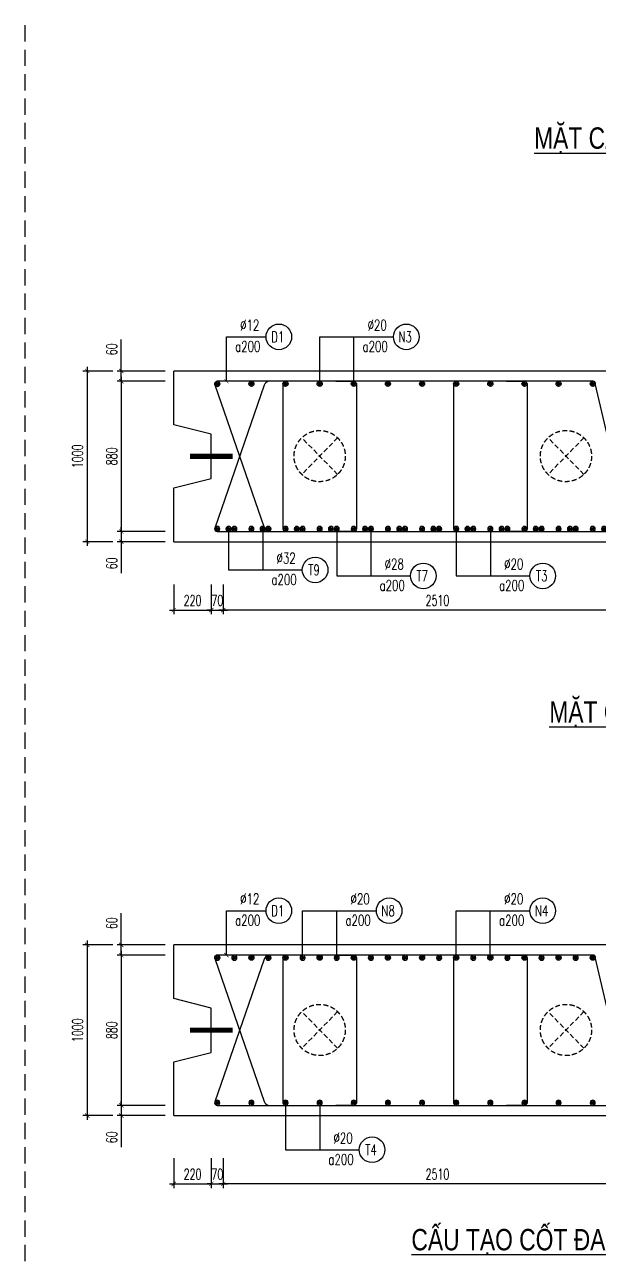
# Model space of a CAD drawing. Header units: millimetres. Extents: x -143483 to 1166745, y -1448440 to -1202244.
# Drawn here: x 519972 to 533437, y -1256028 to -1227031 of the extents above; entities that cross this region are included whole.
import ezdxf
from ezdxf.enums import TextEntityAlignment as Align

# ---------------------------------------------------------------- set-up
doc = ezdxf.new("R2010")
doc.units = ezdxf.units.MM
doc.header["$LTSCALE"] = 30
doc.header["$PDMODE"] = 3
doc.linetypes.add('DASHED', pattern=[19.05, 12.7, -6.35])
doc.layers.get('0').update_dxf_attribs({"lineweight": 9})
doc.layers.get('Defpoints').update_dxf_attribs({"lineweight": 9})
for name, color, linetype in [('ccu11-Cotthep', 9, 'Continuous'), ('ccu11-Dim', 8, 'Continuous'), ('ccu11-Text', 31, 'Continuous'), ('ccu11-Thay', 7, 'Continuous'), ('ccu11-Thep', 4, 'Continuous'), ('ccu11-Thep doc', 4, 'Continuous'), ('ccu11-Thepdai', 6, 'Continuous')]:
    doc.layers.add(name, color=color, linetype=linetype)
doc.layers.add('ccu11-Khuat', color=9, linetype='DASHED', lineweight=30)
doc.layers.add('Vicom_thep doc', color=1, linetype='Continuous', lineweight=35)
doc.styles.add('ccu11-dim', font='vnsimli.shx', dxfattribs={"width": 0.65, "bigfont": 'bigfont.shx'})
doc.styles.add('ccu11-VnAvH-B', font='VHAVANB.TTF')
doc.styles.add('ccu11-vnsimple', font='vnsimple.shx', dxfattribs={"bigfont": 'bigfont.shx'})
doc.styles.add('ccu11_simli', font='vnsimli.shx', dxfattribs={"width": 0.8})
doc.dimstyles.new('ccu11-100', dxfattribs={"dimscale": 100, "dimtxt": 2.5, "dimasz": 1, "dimexe": 1, "dimexo": 2, "dimgap": 1, "dimtad": 1, "dimdec": 0, "dimdsep": 46, "dimtxsty": 'ccu11-dim', "dimblk": 'ARCHTICK', "dimcen": -1, "dimdle": 1, "dimclrd": 256, "dimclre": 256, "dimclrt": 3, "dimadec": 0, "dimazin": 2, "dimtfac": 0.1, "dimtdec": 0, "dimtmove": 0, "dimatfit": 1, "dimldrblk": 'ARCHTICK', "dimfxl": 0, "dimtvp": 0.833333, "dimtolj": 1, "dimtzin": 12, "dimarcsym": 0})
doc.dimstyles.new('ccu11-100x4', dxfattribs={"dimscale": 100, "dimtxt": 2.5, "dimasz": 1, "dimexe": 1, "dimexo": 2, "dimgap": 1, "dimtad": 1, "dimdec": 0, "dimlfac": 0.25, "dimdsep": 46, "dimtxsty": 'ccu11-dim', "dimblk": 'ARCHTICK', "dimcen": -1, "dimdle": 1, "dimclrd": 256, "dimclre": 256, "dimclrt": 3, "dimadec": 0, "dimazin": 2, "dimtfac": 0.1, "dimtdec": 0, "dimtmove": 0, "dimatfit": 1, "dimldrblk": 'ARCHTICK', "dimfxl": 0, "dimtvp": 0.833333, "dimtolj": 1, "dimtzin": 12, "dimarcsym": 0})

# ---------------------------------------------------------------- blocks, each defined once
blk = doc.blocks.new('_ARCHTICK')
at = {"color": 0, "linetype": 'ByBlock', "const_width": 0.15}
blk.add_lwpolyline([(-0.5, -0.5), (0.5, 0.5)], dxfattribs=at)
blk = doc.blocks.new('*D2899')
at = {"layer": 'ccu11-Dim', "linetype": 'ByBlock', "lineweight": -2, "ltscale": 30, "transparency": 16777216}
for p, q in [((522236, -1235144), (522236, -1234405)), ((523265, -1235144), (522136, -1235144)), ((522236, -1235384), (522236, -1235144)), ((523265, -1235384), (522136, -1235384)), ((522236, -1235384), (522236, -1235484))]:
    blk.add_line(p, q, dxfattribs=at)
at = {"layer": 'Defpoints', "color": 0, "linetype": 'ByBlock', "ltscale": 30, "transparency": 16777216}
for p in [(523465, -1235144), (522236, -1235384), (523465, -1235384)]:
    blk.add_point(p, dxfattribs=at)
at = {"layer": 'ccu11-Dim', "linetype": 'ByBlock', "lineweight": -2, "ltscale": 30, "transparency": 16777216, "xscale": 100, "yscale": 100, "zscale": 100}
for p, rotation in [((522236, -1235144), 270), ((522236, -1235384), 90)]:
    blk.add_blockref('_ARCHTICK', p, dxfattribs=dict(at, rotation=rotation))
at = {"layer": 'ccu11-Dim', "color": 3, "linetype": 'ByBlock', "ltscale": 30, "transparency": 16777216, "insert": (522011, -1234636), "char_height": 250, "attachment_point": 5, "rotation": 90, "style": 'ccu11-dim'}
blk.add_mtext('\\A1;60', dxfattribs=at)
blk = doc.blocks.new('*D2900')
at = {"layer": 'ccu11-Dim', "linetype": 'ByBlock', "lineweight": -2, "ltscale": 30, "transparency": 16777216}
for p, q in [((523265, -1235384), (522136, -1235384)), ((522236, -1235284), (522236, -1239004)), ((523265, -1238904), (522136, -1238904))]:
    blk.add_line(p, q, dxfattribs=at)
at = {"layer": 'Defpoints', "color": 0, "linetype": 'ByBlock', "ltscale": 30, "transparency": 16777216}
for p in [(523465, -1235384), (522236, -1238904), (523465, -1238904)]:
    blk.add_point(p, dxfattribs=at)
at = {"layer": 'ccu11-Dim', "linetype": 'ByBlock', "lineweight": -2, "ltscale": 30, "transparency": 16777216, "xscale": 100, "yscale": 100, "zscale": 100}
for p, rotation in [((522236, -1235384), 90), ((522236, -1238904), 270)]:
    blk.add_blockref('_ARCHTICK', p, dxfattribs=dict(at, rotation=rotation))
at = {"layer": 'ccu11-Dim', "color": 3, "linetype": 'ByBlock', "ltscale": 30, "transparency": 16777216, "insert": (522011, -1237144), "char_height": 250, "attachment_point": 5, "rotation": 90, "style": 'ccu11-dim'}
blk.add_mtext('\\A1;880', dxfattribs=at)
blk = doc.blocks.new('*D2901')
at = {"layer": 'ccu11-Dim', "linetype": 'ByBlock', "lineweight": -2, "ltscale": 30, "transparency": 16777216}
for p, q in [((523265, -1238904), (522136, -1238904)), ((522236, -1238904), (522236, -1238804)), ((522236, -1238904), (522236, -1239144)), ((523265, -1239144), (522136, -1239144)), ((522236, -1239144), (522236, -1239884))]:
    blk.add_line(p, q, dxfattribs=at)
at = {"layer": 'Defpoints', "color": 0, "linetype": 'ByBlock', "ltscale": 30, "transparency": 16777216}
for p in [(522236, -1238904), (523465, -1238904), (523465, -1239144)]:
    blk.add_point(p, dxfattribs=at)
at = {"layer": 'ccu11-Dim', "linetype": 'ByBlock', "lineweight": -2, "ltscale": 30, "transparency": 16777216, "xscale": 100, "yscale": 100, "zscale": 100}
for p, rotation in [((522236, -1238904), 270), ((522236, -1239144), 90)]:
    blk.add_blockref('_ARCHTICK', p, dxfattribs=dict(at, rotation=rotation))
at = {"layer": 'ccu11-Dim', "color": 3, "linetype": 'ByBlock', "ltscale": 30, "transparency": 16777216, "insert": (522011, -1239652), "char_height": 250, "attachment_point": 5, "rotation": 90, "style": 'ccu11-dim'}
blk.add_mtext('\\A1;60', dxfattribs=at)
blk = doc.blocks.new('*D2902')
at = {"layer": 'ccu11-Dim', "linetype": 'ByBlock', "lineweight": -2, "ltscale": 30, "transparency": 16777216}
for p, q in [((522036, -1235144), (521336, -1235144)), ((521436, -1235044), (521436, -1239244)), ((522036, -1239144), (521336, -1239144))]:
    blk.add_line(p, q, dxfattribs=at)
at = {"layer": 'Defpoints', "color": 0, "linetype": 'ByBlock', "ltscale": 30, "transparency": 16777216}
for p in [(522236, -1235144), (521436, -1239144), (522236, -1239144)]:
    blk.add_point(p, dxfattribs=at)
at = {"layer": 'ccu11-Dim', "linetype": 'ByBlock', "lineweight": -2, "ltscale": 30, "transparency": 16777216, "xscale": 100, "yscale": 100, "zscale": 100}
for p, rotation in [((521436, -1235144), 90), ((521436, -1239144), 270)]:
    blk.add_blockref('_ARCHTICK', p, dxfattribs=dict(at, rotation=rotation))
at = {"layer": 'ccu11-Dim', "color": 3, "linetype": 'ByBlock', "ltscale": 30, "transparency": 16777216, "insert": (521211, -1237144), "char_height": 250, "attachment_point": 5, "rotation": 90, "style": 'ccu11-dim'}
blk.add_mtext('\\A1;1000', dxfattribs=at)
blk = doc.blocks.new('MCT')
at = {"ltscale": 0.005}
for p, q in [((-0.49, 0), (0.49, 0)), ((0.35, -0.35), (-0.35, 0.35)), ((-0.35, -0.35), (0.35, 0.35)), ((0, -0.49), (0, 0.49))]:
    blk.add_line(p, q, dxfattribs=at)
blk.add_circle((0, 0), 0.492, dxfattribs=at)
blk = doc.blocks.new('*U1761')
at = {"layer": 'ccu11-Thep doc', "xscale": -121.9200000001001, "yscale": 121.9200000001001, "zscale": 121.92, "rotation": 270}
blk.add_blockref('MCT', (0, 0), dxfattribs=at)
blk = doc.blocks.new('*U1762')
at = {"layer": 'ccu11-Thep doc', "color": 0, "linetype": 'ByBlock', "lineweight": -2, "transparency": 16777216}
for p in [(0, 0), (800, 0), (1600, 0), (2400, 0), (3200, 0), (4000, 0), (4800, 0), (5600, 0), (6400, 0), (7200, 0), (8000, 0), (8800, 0)]:
    blk.add_blockref('*U1761', p, dxfattribs=at)
blk = doc.blocks.new('*U1763')
at = {"layer": 'ccu11-Thep doc', "xscale": -121.9200000001001, "yscale": 121.9200000001001, "zscale": 121.92, "rotation": 270}
blk.add_blockref('MCT', (0, 0), dxfattribs=at)
blk = doc.blocks.new('*U1764')
at = {"layer": 'ccu11-Thep doc', "color": 0, "linetype": 'ByBlock', "lineweight": -2, "transparency": 16777216}
for p in [(0, 0), (800, 0), (1600, 0), (2400, 0), (3200, 0), (4000, 0), (4800, 0), (5600, 0), (6400, 0), (7200, 0), (8000, 0), (8800, 0)]:
    blk.add_blockref('*U1763', p, dxfattribs=at)
blk = doc.blocks.new('SHD')
at = {"layer": 'ccu11-Cotthep'}
blk.add_circle((300, 0), 300, dxfattribs=at)
at = {"layer": 'ccu11-Cotthep', "color": 31, "style": 'ccu11_simli', "width": 0.8}
blk.add_attdef('DK', text='', height=250, dxfattribs=at).set_placement((-101, 65), align=Align.BOTTOM_RIGHT)
blk.add_attdef('KH', text='', height=250, dxfattribs=at).set_placement((300, 0), align=Align.MIDDLE)
blk.add_attdef('KC', text='', height=250, dxfattribs=at).set_placement((-101, -142), align=Align.TOP_RIGHT)
blk = doc.blocks.new('*D2904')
at = {"layer": 'ccu11-Dim', "linetype": 'ByBlock', "lineweight": -2, "ltscale": 30, "transparency": 16777216}
for p, q in [((523465, -1240145), (523465, -1240845)), ((524345, -1240145), (524345, -1240845)), ((523365, -1240745), (524445, -1240745))]:
    blk.add_line(p, q, dxfattribs=at)
at = {"layer": 'Defpoints', "color": 0, "linetype": 'ByBlock', "ltscale": 30, "transparency": 16777216}
for p in [(523465, -1239945), (524345, -1239945), (524345, -1240745)]:
    blk.add_point(p, dxfattribs=at)
at = {"layer": 'ccu11-Dim', "linetype": 'ByBlock', "lineweight": -2, "ltscale": 30, "transparency": 16777216, "xscale": 100, "yscale": 100, "zscale": 100, "rotation": 180}
blk.add_blockref('_ARCHTICK', (523465, -1240745), dxfattribs=at)
at = {"layer": 'ccu11-Dim', "linetype": 'ByBlock', "lineweight": -2, "ltscale": 30, "transparency": 16777216, "xscale": 100, "yscale": 100, "zscale": 100}
blk.add_blockref('_ARCHTICK', (524345, -1240745), dxfattribs=at)
at = {"layer": 'ccu11-Dim', "color": 3, "linetype": 'ByBlock', "ltscale": 30, "transparency": 16777216, "insert": (523905, -1240520), "char_height": 250, "attachment_point": 5, "style": 'ccu11-dim'}
blk.add_mtext('\\A1;220', dxfattribs=at)
blk = doc.blocks.new('*D2905')
at = {"layer": 'ccu11-Dim', "linetype": 'ByBlock', "lineweight": -2, "ltscale": 30, "transparency": 16777216}
for p, q in [((524345, -1240145), (524345, -1240845)), ((524625, -1240145), (524625, -1240845)), ((524345, -1240745), (524245, -1240745)), ((524345, -1240745), (524625, -1240745)), ((524625, -1240745), (524725, -1240745))]:
    blk.add_line(p, q, dxfattribs=at)
at = {"layer": 'Defpoints', "color": 0, "linetype": 'ByBlock', "ltscale": 30, "transparency": 16777216}
for p in [(524345, -1239945), (524625, -1239945), (524625, -1240745)]:
    blk.add_point(p, dxfattribs=at)
at = {"layer": 'ccu11-Dim', "linetype": 'ByBlock', "lineweight": -2, "ltscale": 30, "transparency": 16777216, "xscale": 100, "yscale": 100, "zscale": 100}
blk.add_blockref('_ARCHTICK', (524345, -1240745), dxfattribs=at)
at = {"layer": 'ccu11-Dim', "linetype": 'ByBlock', "lineweight": -2, "ltscale": 30, "transparency": 16777216, "xscale": 100, "yscale": 100, "zscale": 100, "rotation": 180}
blk.add_blockref('_ARCHTICK', (524625, -1240745), dxfattribs=at)
at = {"layer": 'ccu11-Dim', "color": 3, "linetype": 'ByBlock', "ltscale": 30, "transparency": 16777216, "insert": (524485, -1240520), "char_height": 250, "attachment_point": 5, "style": 'ccu11-dim'}
blk.add_mtext('\\A1;70', dxfattribs=at)
blk = doc.blocks.new('*D2906')
at = {"layer": 'ccu11-Dim', "linetype": 'ByBlock', "lineweight": -2, "ltscale": 30, "transparency": 16777216}
for p, q in [((524625, -1240145), (524625, -1240845)), ((534665, -1240145), (534665, -1240845)), ((534765, -1240745), (524525, -1240745))]:
    blk.add_line(p, q, dxfattribs=at)
at = {"layer": 'Defpoints', "color": 0, "linetype": 'ByBlock', "ltscale": 30, "transparency": 16777216}
for p in [(524625, -1239945), (534665, -1239945), (524625, -1240745)]:
    blk.add_point(p, dxfattribs=at)
at = {"layer": 'ccu11-Dim', "linetype": 'ByBlock', "lineweight": -2, "ltscale": 30, "transparency": 16777216, "xscale": 100, "yscale": 100, "zscale": 100, "rotation": 180}
blk.add_blockref('_ARCHTICK', (524625, -1240745), dxfattribs=at)
at = {"layer": 'ccu11-Dim', "linetype": 'ByBlock', "lineweight": -2, "ltscale": 30, "transparency": 16777216, "xscale": 100, "yscale": 100, "zscale": 100}
blk.add_blockref('_ARCHTICK', (534665, -1240745), dxfattribs=at)
at = {"layer": 'ccu11-Dim', "color": 3, "linetype": 'ByBlock', "ltscale": 30, "transparency": 16777216, "insert": (529645, -1240520), "char_height": 250, "attachment_point": 5, "style": 'ccu11-dim'}
blk.add_mtext('\\A1;2510', dxfattribs=at)
blk = doc.blocks.new('ccu11_block_thep')
at = {"layer": 'ccu11-Thep', "color": 3}
for p, q in [((-0.4, 0), (0.4, 0)), ((-0.28, 0.28), (0.28, -0.28)), ((0.28, 0.28), (-0.28, -0.28)), ((0, 0.4), (0, -0.4))]:
    blk.add_line(p, q, dxfattribs=at)
at = {"layer": 'ccu11-Thep', "color": 1, "const_width": 0.0667}
blk.add_lwpolyline([(-0.4, 0, 1), (0.4, 0, 1), (-0.4, 0, 1)], format="xyb", dxfattribs=at)
at = {"layer": 'ccu11-Thep', "color": 1}
blk.add_circle((0, 0), 0.4, dxfattribs=at)
blk = doc.blocks.new('*U1777')
at = {"layer": 'Vicom_thep doc', "xscale": -150, "yscale": 150, "zscale": 150, "rotation": 180}
blk.add_blockref('ccu11_block_thep', (0, 0), dxfattribs=at)
blk = doc.blocks.new('*U1778')
at = {"layer": 'ccu11-Thep doc', "color": 0, "linetype": 'ByBlock', "lineweight": -2, "transparency": 16777216}
for p in [(0, 0), (800, 0), (1600, 0), (2400, 0), (3200, 0), (4000, 0), (4800, 0), (5600, 0), (6400, 0), (7200, 0), (8000, 0), (8800, 0)]:
    blk.add_blockref('*U1777', p, dxfattribs=at)
blk = doc.blocks.new('*U1769')
at = {"layer": 'Vicom_thep doc', "xscale": -150, "yscale": 150, "zscale": 150, "rotation": 180}
blk.add_blockref('ccu11_block_thep', (0, 0), dxfattribs=at)
blk = doc.blocks.new('*U1770')
at = {"layer": 'ccu11-Thep doc', "color": 0, "linetype": 'ByBlock', "lineweight": -2, "transparency": 16777216}
for p in [(0, 0), (800, 0), (1600, 0), (2400, 0), (3200, 0), (4000, 0), (4800, 0), (5600, 0), (6400, 0), (7200, 0), (8000, 0), (8800, 0)]:
    blk.add_blockref('*U1769', p, dxfattribs=at)
blk = doc.blocks.new('*D2894')
at = {"layer": 'ccu11-Dim', "linetype": 'ByBlock', "lineweight": -2, "ltscale": 30, "transparency": 16777216}
for p, q in [((522236, -1248591), (522236, -1247851)), ((523265, -1248591), (522136, -1248591)), ((522236, -1248831), (522236, -1248591)), ((523265, -1248831), (522136, -1248831)), ((522236, -1248831), (522236, -1248931))]:
    blk.add_line(p, q, dxfattribs=at)
at = {"layer": 'Defpoints', "color": 0, "linetype": 'ByBlock', "ltscale": 30, "transparency": 16777216}
for p in [(523465, -1248591), (522236, -1248831), (523465, -1248831)]:
    blk.add_point(p, dxfattribs=at)
at = {"layer": 'ccu11-Dim', "linetype": 'ByBlock', "lineweight": -2, "ltscale": 30, "transparency": 16777216, "xscale": 100, "yscale": 100, "zscale": 100}
for p, rotation in [((522236, -1248591), 270), ((522236, -1248831), 90)]:
    blk.add_blockref('_ARCHTICK', p, dxfattribs=dict(at, rotation=rotation))
at = {"layer": 'ccu11-Dim', "color": 3, "linetype": 'ByBlock', "ltscale": 30, "transparency": 16777216, "insert": (522011, -1248083), "char_height": 250, "attachment_point": 5, "rotation": 90, "style": 'ccu11-dim'}
blk.add_mtext('\\A1;60', dxfattribs=at)
blk = doc.blocks.new('*D2895')
at = {"layer": 'ccu11-Dim', "linetype": 'ByBlock', "lineweight": -2, "ltscale": 30, "transparency": 16777216}
for p, q in [((523265, -1248831), (522136, -1248831)), ((522236, -1248731), (522236, -1252451)), ((523265, -1252351), (522136, -1252351))]:
    blk.add_line(p, q, dxfattribs=at)
at = {"layer": 'Defpoints', "color": 0, "linetype": 'ByBlock', "ltscale": 30, "transparency": 16777216}
for p in [(523465, -1248831), (522236, -1252351), (523465, -1252351)]:
    blk.add_point(p, dxfattribs=at)
at = {"layer": 'ccu11-Dim', "linetype": 'ByBlock', "lineweight": -2, "ltscale": 30, "transparency": 16777216, "xscale": 100, "yscale": 100, "zscale": 100}
for p, rotation in [((522236, -1248831), 90), ((522236, -1252351), 270)]:
    blk.add_blockref('_ARCHTICK', p, dxfattribs=dict(at, rotation=rotation))
at = {"layer": 'ccu11-Dim', "color": 3, "linetype": 'ByBlock', "ltscale": 30, "transparency": 16777216, "insert": (522011, -1250591), "char_height": 250, "attachment_point": 5, "rotation": 90, "style": 'ccu11-dim'}
blk.add_mtext('\\A1;880', dxfattribs=at)
blk = doc.blocks.new('*D2896')
at = {"layer": 'ccu11-Dim', "linetype": 'ByBlock', "lineweight": -2, "ltscale": 30, "transparency": 16777216}
for p, q in [((523265, -1252351), (522136, -1252351)), ((522236, -1252351), (522236, -1252251)), ((522236, -1252351), (522236, -1252591)), ((523265, -1252591), (522136, -1252591)), ((522236, -1252591), (522236, -1253330))]:
    blk.add_line(p, q, dxfattribs=at)
at = {"layer": 'Defpoints', "color": 0, "linetype": 'ByBlock', "ltscale": 30, "transparency": 16777216}
for p in [(522236, -1252351), (523465, -1252351), (523465, -1252591)]:
    blk.add_point(p, dxfattribs=at)
at = {"layer": 'ccu11-Dim', "linetype": 'ByBlock', "lineweight": -2, "ltscale": 30, "transparency": 16777216, "xscale": 100, "yscale": 100, "zscale": 100}
for p, rotation in [((522236, -1252351), 270), ((522236, -1252591), 90)]:
    blk.add_blockref('_ARCHTICK', p, dxfattribs=dict(at, rotation=rotation))
at = {"layer": 'ccu11-Dim', "color": 3, "linetype": 'ByBlock', "ltscale": 30, "transparency": 16777216, "insert": (522011, -1253099), "char_height": 250, "attachment_point": 5, "rotation": 90, "style": 'ccu11-dim'}
blk.add_mtext('\\A1;60', dxfattribs=at)
blk = doc.blocks.new('*D2897')
at = {"layer": 'ccu11-Dim', "linetype": 'ByBlock', "lineweight": -2, "ltscale": 30, "transparency": 16777216}
for p, q in [((522036, -1248591), (521336, -1248591)), ((521436, -1248491), (521436, -1252691)), ((522036, -1252591), (521336, -1252591))]:
    blk.add_line(p, q, dxfattribs=at)
at = {"layer": 'Defpoints', "color": 0, "linetype": 'ByBlock', "ltscale": 30, "transparency": 16777216}
for p in [(522236, -1248591), (521436, -1252591), (522236, -1252591)]:
    blk.add_point(p, dxfattribs=at)
at = {"layer": 'ccu11-Dim', "linetype": 'ByBlock', "lineweight": -2, "ltscale": 30, "transparency": 16777216, "xscale": 100, "yscale": 100, "zscale": 100}
for p, rotation in [((521436, -1248591), 90), ((521436, -1252591), 270)]:
    blk.add_blockref('_ARCHTICK', p, dxfattribs=dict(at, rotation=rotation))
at = {"layer": 'ccu11-Dim', "color": 3, "linetype": 'ByBlock', "ltscale": 30, "transparency": 16777216, "insert": (521211, -1250591), "char_height": 250, "attachment_point": 5, "rotation": 90, "style": 'ccu11-dim'}
blk.add_mtext('\\A1;1000', dxfattribs=at)
blk = doc.blocks.new('*U1788')
at = {"layer": 'ccu11-Thep doc', "xscale": -121.9200000001001, "yscale": 121.9200000001001, "zscale": 121.92, "rotation": 270}
blk.add_blockref('MCT', (0, 0), dxfattribs=at)
blk = doc.blocks.new('*U1789')
at = {"layer": 'ccu11-Thep doc', "color": 0, "linetype": 'ByBlock', "lineweight": -2, "transparency": 16777216}
for p in [(0, 0), (800, 0), (1600, 0), (2400, 0), (3200, 0), (4000, 0), (4800, 0), (5600, 0), (6400, 0), (7200, 0), (8000, 0), (8800, 0)]:
    blk.add_blockref('*U1788', p, dxfattribs=at)
blk = doc.blocks.new('*U1790')
at = {"layer": 'ccu11-Thep doc', "xscale": -121.9200000001001, "yscale": 121.9200000001001, "zscale": 121.92, "rotation": 270}
blk.add_blockref('MCT', (0, 0), dxfattribs=at)
blk = doc.blocks.new('*U1791')
at = {"layer": 'ccu11-Thep doc', "color": 0, "linetype": 'ByBlock', "lineweight": -2, "transparency": 16777216}
for p in [(0, 0), (800, 0), (1600, 0), (2400, 0), (3200, 0), (4000, 0), (4800, 0), (5600, 0), (6400, 0), (7200, 0), (8000, 0), (8800, 0)]:
    blk.add_blockref('*U1790', p, dxfattribs=at)
blk = doc.blocks.new('*D2916')
at = {"layer": 'ccu11-Dim', "linetype": 'ByBlock', "lineweight": -2, "ltscale": 30, "transparency": 16777216}
for p, q in [((523465, -1253591), (523465, -1254291)), ((524345, -1253591), (524345, -1254291)), ((523365, -1254191), (524445, -1254191))]:
    blk.add_line(p, q, dxfattribs=at)
at = {"layer": 'Defpoints', "color": 0, "linetype": 'ByBlock', "ltscale": 30, "transparency": 16777216}
for p in [(523465, -1253391), (524345, -1253391), (524345, -1254191)]:
    blk.add_point(p, dxfattribs=at)
at = {"layer": 'ccu11-Dim', "linetype": 'ByBlock', "lineweight": -2, "ltscale": 30, "transparency": 16777216, "xscale": 100, "yscale": 100, "zscale": 100, "rotation": 180}
blk.add_blockref('_ARCHTICK', (523465, -1254191), dxfattribs=at)
at = {"layer": 'ccu11-Dim', "linetype": 'ByBlock', "lineweight": -2, "ltscale": 30, "transparency": 16777216, "xscale": 100, "yscale": 100, "zscale": 100}
blk.add_blockref('_ARCHTICK', (524345, -1254191), dxfattribs=at)
at = {"layer": 'ccu11-Dim', "color": 3, "linetype": 'ByBlock', "ltscale": 30, "transparency": 16777216, "insert": (523905, -1253966), "char_height": 250, "attachment_point": 5, "style": 'ccu11-dim'}
blk.add_mtext('\\A1;220', dxfattribs=at)
blk = doc.blocks.new('*D2917')
at = {"layer": 'ccu11-Dim', "linetype": 'ByBlock', "lineweight": -2, "ltscale": 30, "transparency": 16777216}
for p, q in [((524345, -1253591), (524345, -1254291)), ((524625, -1253591), (524625, -1254291)), ((524345, -1254191), (524245, -1254191)), ((524345, -1254191), (524625, -1254191)), ((524625, -1254191), (524725, -1254191))]:
    blk.add_line(p, q, dxfattribs=at)
at = {"layer": 'Defpoints', "color": 0, "linetype": 'ByBlock', "ltscale": 30, "transparency": 16777216}
for p in [(524345, -1253391), (524625, -1253391), (524625, -1254191)]:
    blk.add_point(p, dxfattribs=at)
at = {"layer": 'ccu11-Dim', "linetype": 'ByBlock', "lineweight": -2, "ltscale": 30, "transparency": 16777216, "xscale": 100, "yscale": 100, "zscale": 100}
blk.add_blockref('_ARCHTICK', (524345, -1254191), dxfattribs=at)
at = {"layer": 'ccu11-Dim', "linetype": 'ByBlock', "lineweight": -2, "ltscale": 30, "transparency": 16777216, "xscale": 100, "yscale": 100, "zscale": 100, "rotation": 180}
blk.add_blockref('_ARCHTICK', (524625, -1254191), dxfattribs=at)
at = {"layer": 'ccu11-Dim', "color": 3, "linetype": 'ByBlock', "ltscale": 30, "transparency": 16777216, "insert": (524485, -1253966), "char_height": 250, "attachment_point": 5, "style": 'ccu11-dim'}
blk.add_mtext('\\A1;70', dxfattribs=at)
blk = doc.blocks.new('*D2918')
at = {"layer": 'ccu11-Dim', "linetype": 'ByBlock', "lineweight": -2, "ltscale": 30, "transparency": 16777216}
for p, q in [((524625, -1253591), (524625, -1254291)), ((534665, -1253591), (534665, -1254291)), ((534765, -1254191), (524525, -1254191))]:
    blk.add_line(p, q, dxfattribs=at)
at = {"layer": 'Defpoints', "color": 0, "linetype": 'ByBlock', "ltscale": 30, "transparency": 16777216}
for p in [(524625, -1253391), (534665, -1253391), (524625, -1254191)]:
    blk.add_point(p, dxfattribs=at)
at = {"layer": 'ccu11-Dim', "linetype": 'ByBlock', "lineweight": -2, "ltscale": 30, "transparency": 16777216, "xscale": 100, "yscale": 100, "zscale": 100, "rotation": 180}
blk.add_blockref('_ARCHTICK', (524625, -1254191), dxfattribs=at)
at = {"layer": 'ccu11-Dim', "linetype": 'ByBlock', "lineweight": -2, "ltscale": 30, "transparency": 16777216, "xscale": 100, "yscale": 100, "zscale": 100}
blk.add_blockref('_ARCHTICK', (534665, -1254191), dxfattribs=at)
at = {"layer": 'ccu11-Dim', "color": 3, "linetype": 'ByBlock', "ltscale": 30, "transparency": 16777216, "insert": (529645, -1253966), "char_height": 250, "attachment_point": 5, "style": 'ccu11-dim'}
blk.add_mtext('\\A1;2510', dxfattribs=at)
blk = doc.blocks.new('*U1781')
at = {"layer": 'Vicom_thep doc', "xscale": -150, "yscale": 150, "zscale": 150, "rotation": 180}
blk.add_blockref('ccu11_block_thep', (0, 0), dxfattribs=at)
blk = doc.blocks.new('*U1782')
at = {"layer": 'ccu11-Thep doc', "color": 0, "linetype": 'ByBlock', "lineweight": -2, "transparency": 16777216}
for p in [(0, 0), (800, 0), (1600, 0), (2400, 0), (3200, 0), (4000, 0), (4800, 0), (5600, 0), (6400, 0), (7200, 0), (8000, 0)]:
    blk.add_blockref('*U1781', p, dxfattribs=at)

msp = doc.modelspace()

# ---------------------------------------------------------------- linework, layer by layer
at = {"layer": 'ccu11-Khuat'}
msp.add_line((519972.49, -1211613.46), (519972.49, -1280784.41), dxfattribs=at)
at = {"layer": 'ccu11-Khuat', "ltscale": 0.3}
for p, q in [((527303.64, -1236708.75), (526465.41, -1237567.45)), ((527303.64, -1237567.45), (526465.41, -1236708.75)), ((533075.98, -1236708.75), (532237.75, -1237567.45)), ((533075.98, -1237567.45), (532237.75, -1236708.75)), ((527303.64, -1250155.22), (526465.41, -1251013.92)), ((527303.64, -1251013.92), (526465.41, -1250155.22)), ((533075.98, -1250155.22), (532237.75, -1251013.92)), ((533075.98, -1251013.92), (532237.75, -1250155.22))]:
    msp.add_line(p, q, dxfattribs=at)
for centre in [(526884.53, -1237138.1), (532656.86, -1237138.1), (526884.53, -1250584.57), (532656.86, -1250584.57)]:
    msp.add_circle(centre, 600, dxfattribs=at)
at = {"layer": 'ccu11-Thay'}
for p, q in [((533592.73, -1235144.47), (523464.53, -1235144.47)), ((523464.53, -1236404.47), (523464.53, -1235144.47)), ((524344.29, -1236624.47), (523464.53, -1236404.47)), ((524344.29, -1237664.47), (524344.29, -1236624.47)), ((523464.53, -1237884.47), (524344.29, -1237664.47)), ((523464.53, -1239144.47), (523464.53, -1237884.47)), ((523464.53, -1239144.47), (534664.53, -1239144.47)), ((533592.73, -1248590.94), (523464.53, -1248590.94)), ((523464.53, -1249850.94), (523464.53, -1248590.94)), ((524344.29, -1250070.94), (523464.53, -1249850.94)), ((524344.29, -1251110.94), (524344.29, -1250070.94)), ((523464.53, -1251330.94), (524344.29, -1251110.94)), ((523464.53, -1252590.94), (523464.53, -1251330.94)), ((523464.53, -1252590.94), (534664.53, -1252590.94))]:
    msp.add_line(p, q, dxfattribs=at)
at = {"layer": 'ccu11-Thep', "const_width": 120}
for points in [[(524844.53, -1237144.47), (523844.53, -1237144.47)], [(524844.53, -1250590.94), (523844.53, -1250590.94)]]:
    msp.add_lwpolyline(points, dxfattribs=at)
at = {"layer": 'ccu11-Thepdai'}
for points in [[(526412.73, -1235384.47), (525692.26, -1235384.47, 0.23620228), (525580.49, -1235477.21), (524426.62, -1238823.97, 0.5204497), (524483, -1238904.47), (534094.53, -1238904.47, 0.41421356), (534144.53, -1238854.47), (533344.53, -1235434.47, 0.41421356), (533294.53, -1235384.47), (524483, -1235384.47, 0.5204497), (524426.62, -1235464.97), (525580.49, -1238811.72, 0.23620228), (525692.26, -1238904.47), (526412.73, -1238904.47)], [(526504.53, -1235384.47), (526084.53, -1235384.47, 0.41421356), (526024.53, -1235444.47), (526024.53, -1238844.47, 0.41421356), (526084.53, -1238904.47), (526504.53, -1238904.47)], [(527264.53, -1235384.47), (527684.53, -1235384.47, -0.41421356), (527744.53, -1235444.47), (527744.53, -1238844.47, -0.41421356), (527684.53, -1238904.47), (527264.53, -1238904.47)], [(530504.53, -1235384.47), (530084.53, -1235384.47, 0.41421356), (530024.53, -1235444.47), (530024.53, -1238844.47, 0.41421356), (530084.53, -1238904.47), (530504.53, -1238904.47)], [(531264.53, -1235384.47), (531684.53, -1235384.47, -0.41421356), (531744.53, -1235444.47), (531744.53, -1238844.47, -0.41421356), (531684.53, -1238904.47), (531264.53, -1238904.47)], [(526412.73, -1248830.94), (525692.26, -1248830.94, 0.23620228), (525580.49, -1248923.68), (524426.62, -1252270.43, 0.5204497), (524483, -1252350.94), (534094.53, -1252350.94, 0.41421356), (534144.53, -1252300.94), (533344.53, -1248880.94, 0.41421356), (533294.53, -1248830.94), (524483, -1248830.94, 0.5204497), (524426.62, -1248911.44), (525580.49, -1252258.19, 0.23620228), (525692.26, -1252350.94), (526412.73, -1252350.94)], [(526504.53, -1248830.94), (526084.53, -1248830.94, 0.41421356), (526024.53, -1248890.94), (526024.53, -1252290.94, 0.41421356), (526084.53, -1252350.94), (526504.53, -1252350.94)], [(527264.53, -1248830.94), (527684.53, -1248830.94, -0.41421356), (527744.53, -1248890.94), (527744.53, -1252290.94, -0.41421356), (527684.53, -1252350.94), (527264.53, -1252350.94)], [(530504.53, -1248830.94), (530084.53, -1248830.94, 0.41421356), (530024.53, -1248890.94), (530024.53, -1252290.94, 0.41421356), (530084.53, -1252350.94), (530504.53, -1252350.94)], [(531264.53, -1248830.94), (531684.53, -1248830.94, -0.41421356), (531744.53, -1248890.94), (531744.53, -1252290.94, -0.41421356), (531684.53, -1252350.94), (531264.53, -1252350.94)]]:
    msp.add_lwpolyline(points, format="xyb", dxfattribs=at)

# ---------------------------------------------------------------- block references
at = {"layer": 'ccu11-Cotthep'}
ref = msp.add_blockref('SHD', (525627.72, -1234344.11), dxfattribs=at)
ref.add_attrib('KH', 'D1', dxfattribs={"color": 31, "height": 250, "style": 'ccu11-vnsimple', "width": 0.7}).set_placement((525902.72, -1234344.11), align=Align.MIDDLE_CENTER)
ref.add_attrib('KC', 'a200', dxfattribs={"color": 31, "height": 250, "style": 'ccu11-vnsimple', "width": 0.7}).set_placement((525199.14, -1234444.11), align=Align.TOP_CENTER)
ref.add_attrib('DK', '`12', dxfattribs={"color": 31, "height": 250, "style": 'ccu11-vnsimple', "width": 0.7}).set_placement((525246.94, -1234269.11), align=Align.BOTTOM_CENTER)
ref = msp.add_blockref('SHD', (528613.53, -1234344.11), dxfattribs=at)
ref.add_attrib('KH', 'N3', dxfattribs={"color": 31, "height": 250, "style": 'ccu11-vnsimple', "width": 0.7}).set_placement((528888.53, -1234344.11), align=Align.MIDDLE_CENTER)
ref.add_attrib('KC', 'a200', dxfattribs={"color": 31, "height": 250, "style": 'ccu11-vnsimple', "width": 0.7}).set_placement((528184.95, -1234444.11), align=Align.TOP_CENTER)
ref.add_attrib('DK', '`20', dxfattribs={"color": 31, "height": 250, "style": 'ccu11-vnsimple', "width": 0.7}).set_placement((528232.74, -1234269.11), align=Align.BOTTOM_CENTER)
ref = msp.add_blockref('SHD', (526478.03, -1239805.1), dxfattribs=at)
ref.add_attrib('KH', 'T9', dxfattribs={"color": 31, "height": 250, "style": 'ccu11-vnsimple', "width": 0.7}).set_placement((526753.03, -1239805.1), align=Align.MIDDLE_CENTER)
ref.add_attrib('KC', 'a200', dxfattribs={"color": 31, "height": 250, "style": 'ccu11-vnsimple', "width": 0.7}).set_placement((526049.45, -1239905.1), align=Align.TOP_CENTER)
ref.add_attrib('DK', '`32', dxfattribs={"color": 31, "height": 250, "style": 'ccu11-vnsimple', "width": 0.7}).set_placement((526097.25, -1239730.1), align=Align.BOTTOM_CENTER)
ref = msp.add_blockref('SHD', (529013.17, -1239944.82), dxfattribs=at)
ref.add_attrib('KH', 'T7', dxfattribs={"color": 31, "height": 250, "style": 'ccu11-vnsimple', "width": 0.7}).set_placement((529288.17, -1239944.82), align=Align.MIDDLE_CENTER)
ref.add_attrib('KC', 'a200', dxfattribs={"color": 31, "height": 250, "style": 'ccu11-vnsimple', "width": 0.7}).set_placement((528584.59, -1240044.82), align=Align.TOP_CENTER)
ref.add_attrib('DK', '`28', dxfattribs={"color": 31, "height": 250, "style": 'ccu11-vnsimple', "width": 0.7}).set_placement((528632.39, -1239869.82), align=Align.BOTTOM_CENTER)
ref = msp.add_blockref('SHD', (531813.53, -1239944.82), dxfattribs=at)
ref.add_attrib('KH', 'T3', dxfattribs={"color": 31, "height": 250, "style": 'ccu11-vnsimple', "width": 0.7}).set_placement((532088.53, -1239944.82), align=Align.MIDDLE_CENTER)
ref.add_attrib('KC', 'a200', dxfattribs={"color": 31, "height": 250, "style": 'ccu11-vnsimple', "width": 0.7}).set_placement((531384.95, -1240044.82), align=Align.TOP_CENTER)
ref.add_attrib('DK', '`20', dxfattribs={"color": 31, "height": 250, "style": 'ccu11-vnsimple', "width": 0.7}).set_placement((531432.74, -1239869.82), align=Align.BOTTOM_CENTER)
ref = msp.add_blockref('SHD', (525627.72, -1247790.58), dxfattribs=at)
ref.add_attrib('KH', 'D1', dxfattribs={"color": 31, "height": 250, "style": 'ccu11-vnsimple', "width": 0.7}).set_placement((525902.72, -1247790.58), align=Align.MIDDLE_CENTER)
ref.add_attrib('KC', 'a200', dxfattribs={"color": 31, "height": 250, "style": 'ccu11-vnsimple', "width": 0.7}).set_placement((525199.14, -1247890.58), align=Align.TOP_CENTER)
ref.add_attrib('DK', '`12', dxfattribs={"color": 31, "height": 250, "style": 'ccu11-vnsimple', "width": 0.7}).set_placement((525246.94, -1247715.58), align=Align.BOTTOM_CENTER)
ref = msp.add_blockref('SHD', (528213.17, -1247790.58), dxfattribs=at)
ref.add_attrib('KH', 'N8', dxfattribs={"color": 31, "height": 250, "style": 'ccu11-vnsimple', "width": 0.7}).set_placement((528488.17, -1247790.58), align=Align.MIDDLE_CENTER)
ref.add_attrib('KC', 'a200', dxfattribs={"color": 31, "height": 250, "style": 'ccu11-vnsimple', "width": 0.7}).set_placement((527784.59, -1247890.58), align=Align.TOP_CENTER)
ref.add_attrib('DK', '`20', dxfattribs={"color": 31, "height": 250, "style": 'ccu11-vnsimple', "width": 0.7}).set_placement((527832.39, -1247715.58), align=Align.BOTTOM_CENTER)
ref = msp.add_blockref('SHD', (531813.17, -1247790.58), dxfattribs=at)
ref.add_attrib('KH', 'N4', dxfattribs={"color": 31, "height": 250, "style": 'ccu11-vnsimple', "width": 0.7}).set_placement((532088.17, -1247790.58), align=Align.MIDDLE_CENTER)
ref.add_attrib('KC', 'a200', dxfattribs={"color": 31, "height": 250, "style": 'ccu11-vnsimple', "width": 0.7}).set_placement((531384.59, -1247890.58), align=Align.TOP_CENTER)
ref.add_attrib('DK', '`20', dxfattribs={"color": 31, "height": 250, "style": 'ccu11-vnsimple', "width": 0.7}).set_placement((531432.39, -1247715.58), align=Align.BOTTOM_CENTER)
ref = msp.add_blockref('SHD', (527813.53, -1253391.29), dxfattribs=at)
ref.add_attrib('KH', 'T4', dxfattribs={"color": 31, "height": 250, "style": 'ccu11-vnsimple', "width": 0.7}).set_placement((528088.53, -1253391.29), align=Align.MIDDLE_CENTER)
ref.add_attrib('KC', 'a200', dxfattribs={"color": 31, "height": 250, "style": 'ccu11-vnsimple', "width": 0.7}).set_placement((527384.95, -1253491.29), align=Align.TOP_CENTER)
ref.add_attrib('DK', '`20', dxfattribs={"color": 31, "height": 250, "style": 'ccu11-vnsimple', "width": 0.7}).set_placement((527432.74, -1253316.29), align=Align.BOTTOM_CENTER)
at = {"layer": 'ccu11-Thep doc', "xscale": -121.9200000001001, "yscale": 121.9200000001001, "zscale": 121.9200000001001, "rotation": 270}
for p in [(524484.17, -1235444.47), (524484.17, -1238844.47), (524484.17, -1248890.94), (524484.17, -1252290.94)]:
    msp.add_blockref('MCT', p, dxfattribs=at)
at = {"layer": 'ccu11-Thep doc', "xscale": -1}
for name, p in [('*U1762', (533284.53, -1235444.47)), ('*U1789', (533284.53, -1248890.94))]:
    msp.add_blockref(name, p, dxfattribs=at)
at = {"layer": 'ccu11-Thep doc'}
for name, p in [('*U1770', (524749.03, -1238844.47)), ('*U1778', (524884.17, -1238844.47)), ('*U1782', (524884.17, -1248890.94))]:
    msp.add_blockref(name, p, dxfattribs=at)
at = {"layer": 'ccu11-Thep doc', "rotation": 180}
for name, p in [('*U1764', (534084.53, -1238844.47)), ('*U1791', (534084.53, -1252290.94))]:
    msp.add_blockref(name, p, dxfattribs=at)

# ---------------------------------------------------------------- texts
at = {"layer": 'ccu11-Text', "color": 6, "style": 'ccu11-VnAvH-B', "width": 0.8}
for s, p in [('%%UmÆt c¾t 5a-5a', (533901.2, -1229936.04)), ('%%UmÆt c¾t 6-6', (533901.2, -1243382.51)), ('%%UcÊu t¹o cèt ®ai mÆt c¾t 1-1, 2-2, 4-4, 5-5, 5a-5a, 6-6', (536123.62, -1255748.13))]:
    msp.add_text(s, height=500, dxfattribs=at).set_placement(p, align=Align.CENTER)

# ---------------------------------------------------------------- dimensions: what is measured, and where the dimension line sits
at = {"layer": 'ccu11-Dim', "linetype": 'ByBlock', "ltscale": 30}
for base, p1, p2, angle, picture, middle in [((522236.13, -1235384.47), (523464.53, -1235144.47), (523464.53, -1235384.47), 90, '*D2899', (522236.13, -1234636.48)), ((522236.13, -1238904.47), (523464.53, -1239144.47), (523464.53, -1238904.47), 270, '*D2901', (522236.13, -1239652.45)), ((522236.13, -1248830.94), (523464.53, -1248590.94), (523464.53, -1248830.94), 90, '*D2894', (522236.13, -1248082.95)), ((522236.13, -1252350.94), (523464.53, -1252590.94), (523464.53, -1252350.94), 270, '*D2896', (522236.13, -1253098.92))]:
    dim = msp.add_linear_dim(base=base, p1=p1, p2=p2, angle=angle, dimstyle='ccu11-100x4', dxfattribs=at)
    dim.commit()
    dim.dimension.update_dxf_attribs({"geometry": picture, "text_midpoint": middle, "dimtype": 160})
for base, p1, p2, angle, picture, middle in [((521436.13, -1239144.47), (522236.13, -1235144.47), (522236.13, -1239144.47), 90, '*D2902', (521211.13, -1237144.47)), ((524344.53, -1240744.82), (523464.53, -1239944.83), (524344.53, -1239944.83), 180, '*D2904', (523904.53, -1240519.82)), ((524624.53, -1240744.82), (534664.53, -1239944.83), (524624.53, -1239944.83), 180, '*D2906', (529644.53, -1240519.82)), ((521436.13, -1252590.94), (522236.13, -1248590.94), (522236.13, -1252590.94), 90, '*D2897', (521211.13, -1250590.94)), ((524344.53, -1254191.29), (523464.53, -1253391.29), (524344.53, -1253391.29), 180, '*D2916', (523904.53, -1253966.29)), ((524624.53, -1254191.29), (534664.53, -1253391.29), (524624.53, -1253391.29), 180, '*D2918', (529644.53, -1253966.29))]:
    dim = msp.add_linear_dim(base=base, p1=p1, p2=p2, angle=angle, dimstyle='ccu11-100x4', dxfattribs=at)
    dim.commit()
    dim.dimension.update_dxf_attribs({"geometry": picture, "text_midpoint": middle})
for base, p1, p2, angle, override, picture, middle in [((522236.13, -1238904.47), (523464.53, -1235384.47), (523464.53, -1238904.47), 90, {"dimtmove": 1}, '*D2900', (522011.13, -1237144.47)), ((524624.53, -1240744.82), (524344.53, -1239944.83), (524624.53, -1239944.83), 180, {"dimtix": 1}, '*D2905', (524484.53, -1240519.82)), ((522236.13, -1252350.94), (523464.53, -1248830.94), (523464.53, -1252350.94), 90, {"dimtmove": 1}, '*D2895', (522011.13, -1250590.94)), ((524624.53, -1254191.29), (524344.53, -1253391.29), (524624.53, -1253391.29), 180, {"dimtix": 1}, '*D2917', (524484.53, -1253966.29))]:
    dim = msp.add_linear_dim(base=base, p1=p1, p2=p2, angle=angle, dimstyle='ccu11-100x4', override=override, dxfattribs=at)
    dim.commit()
    dim.dimension.update_dxf_attribs({"geometry": picture, "text_midpoint": middle})

# ---------------------------------------------------------------- leaders
at = {"layer": 'ccu11-Cotthep', "linetype": 'ByBlock', "ltscale": 30}
for points in [[(524698.72, -1235384.47), (524698.72, -1234344.11), (525627.72, -1234344.11)], [(524698.72, -1248830.94), (524698.72, -1247790.58), (525627.72, -1247790.58)]]:
    msp.add_leader(points, dimstyle='ccu11-100x4', dxfattribs=at)
at = {"layer": 'ccu11-Cotthep'}
for points in [[(526884.53, -1235444.47), (526884.53, -1234344.11), (528613.53, -1234344.11)], [(527684.53, -1235444.47), (527684.53, -1234344.11), (528613.53, -1234344.11)], [(524749.03, -1238844.47), (524749.03, -1239805.1), (526478.03, -1239805.1)], [(525549.03, -1238844.47), (525549.03, -1239805.1), (526478.03, -1239805.1)], [(527284.17, -1238844.47), (527284.17, -1239944.82), (529013.17, -1239944.82)], [(528084.17, -1238844.47), (528084.17, -1239944.82), (529013.17, -1239944.82)], [(530084.53, -1238844.47), (530084.53, -1239944.82), (531813.53, -1239944.82)], [(530884.53, -1238844.47), (530884.53, -1239944.82), (531813.53, -1239944.82)], [(526484.17, -1248890.94), (526484.17, -1247790.58), (528213.17, -1247790.58)], [(527284.17, -1248890.94), (527284.17, -1247790.58), (528213.17, -1247790.58)], [(530084.17, -1248890.94), (530084.17, -1247790.58), (531813.17, -1247790.58)], [(530884.17, -1248890.94), (530884.17, -1247790.58), (531813.17, -1247790.58)], [(526084.53, -1252290.94), (526084.53, -1253391.29), (527813.53, -1253391.29)], [(526884.53, -1252290.94), (526884.53, -1253391.29), (527813.53, -1253391.29)]]:
    msp.add_leader(points, dimstyle='ccu11-100', override={"dimasz": 1.5, "dimgap": 1, "dimtad": 0, "dimldrblk": 'None', "dimfxl": 3, "dimfxlon": 1, "dimtfill": 1, "dimarcsym": 1}, dxfattribs=at)

doc.saveas('drawing.dxf')
